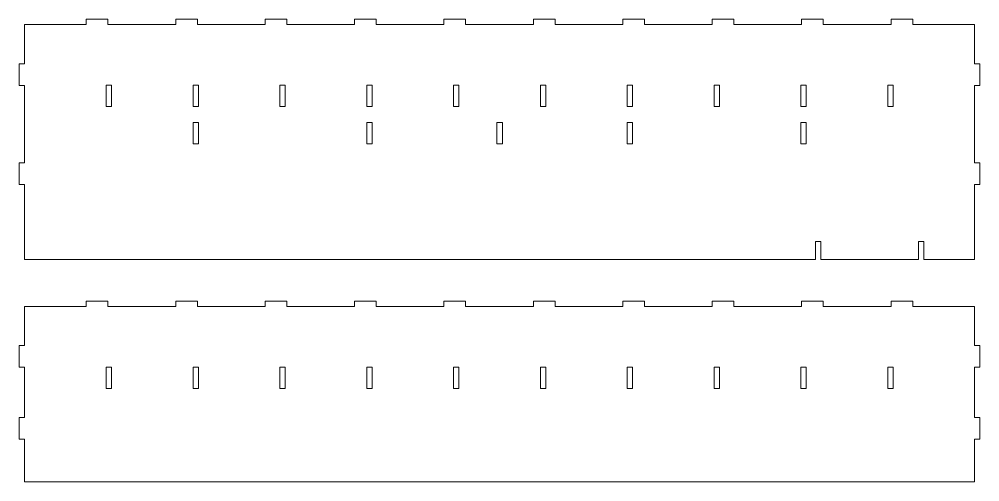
# Model space of a CAD drawing. Header units: centimetres. Extents: x -235 to -122, y -83 to 91.
# Drawn here: x -218 to -162.2, y -83.3 to -56.4 of the extents above; entities that cross this region are included whole.
import ezdxf

# ---------------------------------------------------------------- set-up
doc = ezdxf.new("R2010")
doc.units = ezdxf.units.CM
doc.header["$MEASUREMENT"] = 0
doc.layers.add('layer 1', color=7, linetype='Continuous')

msp = doc.modelspace()

# ---------------------------------------------------------------- linework, layer by layer
at = {"layer": 'layer 1', "lineweight": 9}
for points, knots in [([(-162.55495, -60.238), (-162.55495, -60.238), (-162.23995, -60.238), (-162.23995, -60.238), (-162.23995, -60.238), (-162.23995, -60.238), (-162.23995, -58.978), (-162.23995, -58.978), (-162.23995, -58.978), (-162.23995, -58.978), (-162.55495, -58.978), (-162.55495, -58.978), (-162.55495, -58.978), (-162.55495, -58.978), (-162.55495, -58.53549), (-162.55495, -58.53549), (-162.55495, -58.53549), (-162.55495, -58.53549), (-162.55495, -57.19029), (-162.55495, -57.19029), (-162.55495, -57.19029), (-162.55495, -57.19029), (-162.55495, -56.6953), (-162.55495, -56.6953), (-162.55495, -56.6953), (-162.55495, -56.6953), (-163.49992, -56.6953), (-163.49992, -56.6953), (-163.49992, -56.6953), (-163.49992, -56.6953), (-166.13242, -56.6953), (-166.13242, -56.6953), (-166.13242, -56.6953), (-166.13242, -56.6953), (-166.13242, -56.3803), (-166.13242, -56.3803), (-166.13242, -56.3803), (-166.13242, -56.3803), (-167.39242, -56.3803), (-167.39242, -56.3803), (-167.39242, -56.3803), (-167.39242, -56.3803), (-167.39242, -56.6953), (-167.39242, -56.6953), (-167.39242, -56.6953), (-167.39242, -56.6953), (-168.72743, -56.6953), (-168.72743, -56.6953), (-168.72743, -56.6953), (-168.72743, -56.6953), (-169.98743, -56.6953), (-169.98743, -56.6953), (-169.98743, -56.6953), (-169.98743, -56.6953), (-171.32243, -56.6953), (-171.32243, -56.6953), (-171.32243, -56.6953), (-171.32243, -56.6953), (-171.32243, -56.3803), (-171.32243, -56.3803), (-171.32243, -56.3803), (-171.32243, -56.3803), (-172.58243, -56.3803), (-172.58243, -56.3803), (-172.58243, -56.3803), (-172.58243, -56.3803), (-172.58243, -56.6953), (-172.58243, -56.6953), (-172.58243, -56.6953), (-172.58243, -56.6953), (-173.91743, -56.6953), (-173.91743, -56.6953), (-173.91743, -56.6953), (-173.91743, -56.6953), (-175.17743, -56.6953), (-175.17743, -56.6953), (-175.17743, -56.6953), (-175.17743, -56.6953), (-176.51243, -56.6953), (-176.51243, -56.6953), (-176.51243, -56.6953), (-176.51243, -56.6953), (-176.51243, -56.3803), (-176.51243, -56.3803), (-176.51243, -56.3803), (-176.51243, -56.3803), (-177.77243, -56.3803), (-177.77243, -56.3803), (-177.77243, -56.3803), (-177.77243, -56.3803), (-177.77243, -56.6953), (-177.77243, -56.6953), (-177.77243, -56.6953), (-177.77243, -56.6953), (-179.10743, -56.6953), (-179.10743, -56.6953), (-179.10743, -56.6953), (-179.10743, -56.6953), (-180.36743, -56.6953), (-180.36743, -56.6953), (-180.36743, -56.6953), (-180.36743, -56.6953), (-181.70243, -56.6953), (-181.70243, -56.6953), (-181.70243, -56.6953), (-181.70243, -56.6953), (-181.70243, -56.3803), (-181.70243, -56.3803), (-181.70243, -56.3803), (-181.70243, -56.3803), (-182.96243, -56.3803), (-182.96243, -56.3803), (-182.96243, -56.3803), (-182.96243, -56.3803), (-182.96243, -56.6953), (-182.96243, -56.6953), (-182.96243, -56.6953), (-182.96243, -56.6953), (-184.29743, -56.6953), (-184.29743, -56.6953), (-184.29743, -56.6953), (-184.29743, -56.6953), (-185.55743, -56.6953), (-185.55743, -56.6953), (-185.55743, -56.6953), (-185.55743, -56.6953), (-186.89244, -56.6953), (-186.89244, -56.6953), (-186.89244, -56.6953), (-186.89244, -56.6953), (-186.89244, -56.3803), (-186.89244, -56.3803), (-186.89244, -56.3803), (-186.89244, -56.3803), (-188.15244, -56.3803), (-188.15244, -56.3803), (-188.15244, -56.3803), (-188.15244, -56.3803), (-188.15244, -56.6953), (-188.15244, -56.6953), (-188.15244, -56.6953), (-188.15244, -56.6953), (-189.48744, -56.6953), (-189.48744, -56.6953), (-189.48744, -56.6953), (-189.48744, -56.6953), (-190.74744, -56.6953), (-190.74744, -56.6953), (-190.74744, -56.6953), (-190.74744, -56.6953), (-192.08244, -56.6953), (-192.08244, -56.6953), (-192.08244, -56.6953), (-192.08244, -56.6953), (-192.08244, -56.3803), (-192.08244, -56.3803), (-192.08244, -56.3803), (-192.08244, -56.3803), (-193.34244, -56.3803), (-193.34244, -56.3803), (-193.34244, -56.3803), (-193.34244, -56.3803), (-193.34244, -56.6953), (-193.34244, -56.6953), (-193.34244, -56.6953), (-193.34244, -56.6953), (-194.67744, -56.6953), (-194.67744, -56.6953), (-194.67744, -56.6953), (-194.67744, -56.6953), (-195.93744, -56.6953), (-195.93744, -56.6953), (-195.93744, -56.6953), (-195.93744, -56.6953), (-197.27244, -56.6953), (-197.27244, -56.6953), (-197.27244, -56.6953), (-197.27244, -56.6953), (-197.27244, -56.3803), (-197.27244, -56.3803), (-197.27244, -56.3803), (-197.27244, -56.3803), (-198.53244, -56.3803), (-198.53244, -56.3803), (-198.53244, -56.3803), (-198.53244, -56.3803), (-198.53244, -56.6953), (-198.53244, -56.6953), (-198.53244, -56.6953), (-198.53244, -56.6953), (-199.86744, -56.6953), (-199.86744, -56.6953), (-199.86744, -56.6953), (-199.86744, -56.6953), (-201.12744, -56.6953), (-201.12744, -56.6953), (-201.12744, -56.6953), (-201.12744, -56.6953), (-202.46244, -56.6953), (-202.46244, -56.6953), (-202.46244, -56.6953), (-202.46244, -56.6953), (-202.46244, -56.3803), (-202.46244, -56.3803), (-202.46244, -56.3803), (-202.46244, -56.3803), (-203.72244, -56.3803), (-203.72244, -56.3803), (-203.72244, -56.3803), (-203.72244, -56.3803), (-203.72244, -56.6953), (-203.72244, -56.6953), (-203.72244, -56.6953), (-203.72244, -56.6953), (-205.05745, -56.6953), (-205.05745, -56.6953), (-205.05745, -56.6953), (-205.05745, -56.6953), (-206.31745, -56.6953), (-206.31745, -56.6953), (-206.31745, -56.6953), (-206.31745, -56.6953), (-207.65245, -56.6953), (-207.65245, -56.6953), (-207.65245, -56.6953), (-207.65245, -56.6953), (-207.65245, -56.3803), (-207.65245, -56.3803), (-207.65245, -56.3803), (-207.65245, -56.3803), (-208.91245, -56.3803), (-208.91245, -56.3803), (-208.91245, -56.3803), (-208.91245, -56.3803), (-208.91245, -56.6953), (-208.91245, -56.6953), (-208.91245, -56.6953), (-208.91245, -56.6953), (-210.24745, -56.6953), (-210.24745, -56.6953), (-210.24745, -56.6953), (-210.24745, -56.6953), (-211.50745, -56.6953), (-211.50745, -56.6953), (-211.50745, -56.6953), (-211.50745, -56.6953), (-212.84245, -56.6953), (-212.84245, -56.6953), (-212.84245, -56.6953), (-212.84245, -56.6953), (-212.84245, -56.3803), (-212.84245, -56.3803), (-212.84245, -56.3803), (-212.84245, -56.3803), (-214.10245, -56.3803), (-214.10245, -56.3803), (-214.10245, -56.3803), (-214.10245, -56.3803), (-214.10245, -56.6953), (-214.10245, -56.6953), (-214.10245, -56.6953), (-214.10245, -56.6953), (-215.12245, -56.6953), (-215.12245, -56.6953), (-215.12245, -56.6953), (-215.12245, -56.6953), (-216.41995, -56.6953), (-216.41995, -56.6953), (-216.41995, -56.6953), (-216.41995, -56.6953), (-217.67995, -56.6953), (-217.67995, -56.6953), (-217.67995, -56.6953), (-217.67995, -56.6953), (-217.67995, -57.19029), (-217.67995, -57.19029), (-217.67995, -57.19029), (-217.67995, -57.19029), (-217.67995, -58.978), (-217.67995, -58.978), (-217.67995, -58.978), (-217.67995, -58.978), (-217.99495, -58.978), (-217.99495, -58.978), (-217.99495, -58.978), (-217.99495, -58.978), (-217.99495, -60.238), (-217.99495, -60.238), (-217.99495, -60.238), (-217.99495, -60.238), (-217.67995, -60.238), (-217.67995, -60.238), (-217.67995, -60.238), (-217.67995, -60.238), (-217.67995, -64.7215), (-217.67995, -64.7215), (-217.67995, -64.7215), (-217.67995, -64.7215), (-217.99495, -64.7215), (-217.99495, -64.7215), (-217.99495, -64.7215), (-217.99495, -64.7215), (-217.99495, -65.9815), (-217.99495, -65.9815), (-217.99495, -65.9815), (-217.99495, -65.9815), (-217.67995, -65.9815), (-217.67995, -65.9815), (-217.67995, -65.9815), (-217.67995, -65.9815), (-217.67995, -70.3453), (-217.67995, -70.3453), (-217.67995, -70.3453), (-217.67995, -70.3453), (-171.78448, -70.3453), (-171.78448, -70.3453), (-171.78448, -70.3453), (-171.78448, -70.3453), (-171.78448, -69.2953), (-171.78448, -69.2953), (-171.78448, -69.2953), (-171.78448, -69.2953), (-171.46948, -69.2953), (-171.46948, -69.2953), (-171.46948, -69.2953), (-171.46948, -69.2953), (-171.46948, -70.3453), (-171.46948, -70.3453), (-171.46948, -70.3453), (-171.46948, -70.3453), (-165.79948, -70.3453), (-165.79948, -70.3453), (-165.79948, -70.3453), (-165.79948, -70.3453), (-165.79948, -69.2953), (-165.79948, -69.2953), (-165.79948, -69.2953), (-165.79948, -69.2953), (-165.48448, -69.2953), (-165.48448, -69.2953), (-165.48448, -69.2953), (-165.48448, -69.2953), (-165.48448, -70.3453), (-165.48448, -70.3453), (-165.48448, -70.3453), (-165.48448, -70.3453), (-162.55495, -70.3453), (-162.55495, -70.3453), (-162.55495, -70.3453), (-162.55495, -70.3453), (-162.55495, -66.70629), (-162.55495, -66.70629), (-162.55495, -66.70629), (-162.55495, -66.70629), (-162.55495, -65.9815), (-162.55495, -65.9815), (-162.55495, -65.9815), (-162.55495, -65.9815), (-162.23995, -65.9815), (-162.23995, -65.9815), (-162.23995, -65.9815), (-162.23995, -65.9815), (-162.23995, -64.7215), (-162.23995, -64.7215), (-162.23995, -64.7215), (-162.23995, -64.7215), (-162.55495, -64.7215), (-162.55495, -64.7215), (-162.55495, -64.7215), (-162.55495, -64.7215), (-162.55495, -60.238), (-162.55495, -60.238)], [0, 0, 0, 0, 0.0106383, 0.0106383, 0.0106383, 0.0106383, 0.0212766, 0.0212766, 0.0212766, 0.0212766, 0.03191489, 0.03191489, 0.03191489, 0.03191489, 0.04255319, 0.04255319, 0.04255319, 0.04255319, 0.05319149, 0.05319149, 0.05319149, 0.05319149, 0.06382979, 0.06382979, 0.06382979, 0.06382979, 0.07446809, 0.07446809, 0.07446809, 0.07446809, 0.08510638, 0.08510638, 0.08510638, 0.08510638, 0.09574468, 0.09574468, 0.09574468, 0.09574468, 0.10638298, 0.10638298, 0.10638298, 0.10638298, 0.11702128, 0.11702128, 0.11702128, 0.11702128, 0.12765957, 0.12765957, 0.12765957, 0.12765957, 0.13829787, 0.13829787, 0.13829787, 0.13829787, 0.14893617, 0.14893617, 0.14893617, 0.14893617, 0.15957447, 0.15957447, 0.15957447, 0.15957447, 0.17021277, 0.17021277, 0.17021277, 0.17021277, 0.18085106, 0.18085106, 0.18085106, 0.18085106, 0.19148936, 0.19148936, 0.19148936, 0.19148936, 0.20212766, 0.20212766, 0.20212766, 0.20212766, 0.21276596, 0.21276596, 0.21276596, 0.21276596, 0.22340426, 0.22340426, 0.22340426, 0.22340426, 0.23404255, 0.23404255, 0.23404255, 0.23404255, 0.24468085, 0.24468085, 0.24468085, 0.24468085, 0.25531915, 0.25531915, 0.25531915, 0.25531915, 0.26595745, 0.26595745, 0.26595745, 0.26595745, 0.27659574, 0.27659574, 0.27659574, 0.27659574, 0.28723404, 0.28723404, 0.28723404, 0.28723404, 0.29787234, 0.29787234, 0.29787234, 0.29787234, 0.30851064, 0.30851064, 0.30851064, 0.30851064, 0.31914894, 0.31914894, 0.31914894, 0.31914894, 0.32978723, 0.32978723, 0.32978723, 0.32978723, 0.34042553, 0.34042553, 0.34042553, 0.34042553, 0.35106383, 0.35106383, 0.35106383, 0.35106383, 0.36170213, 0.36170213, 0.36170213, 0.36170213, 0.37234043, 0.37234043, 0.37234043, 0.37234043, 0.38297872, 0.38297872, 0.38297872, 0.38297872, 0.39361702, 0.39361702, 0.39361702, 0.39361702, 0.40425532, 0.40425532, 0.40425532, 0.40425532, 0.41489362, 0.41489362, 0.41489362, 0.41489362, 0.42553191, 0.42553191, 0.42553191, 0.42553191, 0.43617021, 0.43617021, 0.43617021, 0.43617021, 0.44680851, 0.44680851, 0.44680851, 0.44680851, 0.45744681, 0.45744681, 0.45744681, 0.45744681, 0.46808511, 0.46808511, 0.46808511, 0.46808511, 0.4787234, 0.4787234, 0.4787234, 0.4787234, 0.4893617, 0.4893617, 0.4893617, 0.4893617, 0.5, 0.5, 0.5, 0.5, 0.5106383, 0.5106383, 0.5106383, 0.5106383, 0.5212766, 0.5212766, 0.5212766, 0.5212766, 0.53191489, 0.53191489, 0.53191489, 0.53191489, 0.54255319, 0.54255319, 0.54255319, 0.54255319, 0.55319149, 0.55319149, 0.55319149, 0.55319149, 0.56382979, 0.56382979, 0.56382979, 0.56382979, 0.57446809, 0.57446809, 0.57446809, 0.57446809, 0.58510638, 0.58510638, 0.58510638, 0.58510638, 0.59574468, 0.59574468, 0.59574468, 0.59574468, 0.60638298, 0.60638298, 0.60638298, 0.60638298, 0.61702128, 0.61702128, 0.61702128, 0.61702128, 0.62765957, 0.62765957, 0.62765957, 0.62765957, 0.63829787, 0.63829787, 0.63829787, 0.63829787, 0.64893617, 0.64893617, 0.64893617, 0.64893617, 0.65957447, 0.65957447, 0.65957447, 0.65957447, 0.67021277, 0.67021277, 0.67021277, 0.67021277, 0.68085106, 0.68085106, 0.68085106, 0.68085106, 0.69148936, 0.69148936, 0.69148936, 0.69148936, 0.70212766, 0.70212766, 0.70212766, 0.70212766, 0.71276596, 0.71276596, 0.71276596, 0.71276596, 0.72340426, 0.72340426, 0.72340426, 0.72340426, 0.73404255, 0.73404255, 0.73404255, 0.73404255, 0.74468085, 0.74468085, 0.74468085, 0.74468085, 0.75531915, 0.75531915, 0.75531915, 0.75531915, 0.76595745, 0.76595745, 0.76595745, 0.76595745, 0.77659574, 0.77659574, 0.77659574, 0.77659574, 0.78723404, 0.78723404, 0.78723404, 0.78723404, 0.79787234, 0.79787234, 0.79787234, 0.79787234, 0.80851064, 0.80851064, 0.80851064, 0.80851064, 0.81914894, 0.81914894, 0.81914894, 0.81914894, 0.82978723, 0.82978723, 0.82978723, 0.82978723, 0.84042553, 0.84042553, 0.84042553, 0.84042553, 0.85106383, 0.85106383, 0.85106383, 0.85106383, 0.86170213, 0.86170213, 0.86170213, 0.86170213, 0.87234043, 0.87234043, 0.87234043, 0.87234043, 0.88297872, 0.88297872, 0.88297872, 0.88297872, 0.89361702, 0.89361702, 0.89361702, 0.89361702, 0.90425532, 0.90425532, 0.90425532, 0.90425532, 0.91489362, 0.91489362, 0.91489362, 0.91489362, 0.92553191, 0.92553191, 0.92553191, 0.92553191, 0.93617021, 0.93617021, 0.93617021, 0.93617021, 0.94680851, 0.94680851, 0.94680851, 0.94680851, 0.95744681, 0.95744681, 0.95744681, 0.95744681, 0.96808511, 0.96808511, 0.96808511, 0.96808511, 0.9787234, 0.9787234, 0.9787234, 0.9787234, 1, 1, 1, 1]), ([(-212.62948, -60.2173), (-212.62948, -60.2173), (-212.62948, -61.4563), (-212.62948, -61.4563), (-212.62948, -61.4563), (-212.62948, -61.4563), (-212.94448, -61.4563), (-212.94448, -61.4563), (-212.94448, -61.4563), (-212.94448, -61.4563), (-212.94448, -60.2173), (-212.94448, -60.2173), (-212.94448, -60.2173), (-212.94448, -60.2173), (-212.62948, -60.2173), (-212.62948, -60.2173)], [0, 0, 0, 0, 0.2, 0.2, 0.2, 0.2, 0.4, 0.4, 0.4, 0.4, 0.6, 0.6, 0.6, 0.6, 1, 1, 1, 1]), ([(-207.58948, -60.2173), (-207.58948, -60.2173), (-207.58948, -61.4563), (-207.58948, -61.4563), (-207.58948, -61.4563), (-207.58948, -61.4563), (-207.90448, -61.4563), (-207.90448, -61.4563), (-207.90448, -61.4563), (-207.90448, -61.4563), (-207.90448, -60.2173), (-207.90448, -60.2173), (-207.90448, -60.2173), (-207.90448, -60.2173), (-207.58948, -60.2173), (-207.58948, -60.2173)], [0, 0, 0, 0, 0.2, 0.2, 0.2, 0.2, 0.4, 0.4, 0.4, 0.4, 0.6, 0.6, 0.6, 0.6, 1, 1, 1, 1]), ([(-202.54948, -60.2173), (-202.54948, -60.2173), (-202.54948, -61.4563), (-202.54948, -61.4563), (-202.54948, -61.4563), (-202.54948, -61.4563), (-202.86448, -61.4563), (-202.86448, -61.4563), (-202.86448, -61.4563), (-202.86448, -61.4563), (-202.86448, -60.2173), (-202.86448, -60.2173), (-202.86448, -60.2173), (-202.86448, -60.2173), (-202.54948, -60.2173), (-202.54948, -60.2173)], [0, 0, 0, 0, 0.2, 0.2, 0.2, 0.2, 0.4, 0.4, 0.4, 0.4, 0.6, 0.6, 0.6, 0.6, 1, 1, 1, 1]), ([(-197.50948, -60.2173), (-197.50948, -60.2173), (-197.50948, -61.4563), (-197.50948, -61.4563), (-197.50948, -61.4563), (-197.50948, -61.4563), (-197.82448, -61.4563), (-197.82448, -61.4563), (-197.82448, -61.4563), (-197.82448, -61.4563), (-197.82448, -60.2173), (-197.82448, -60.2173), (-197.82448, -60.2173), (-197.82448, -60.2173), (-197.50948, -60.2173), (-197.50948, -60.2173)], [0, 0, 0, 0, 0.2, 0.2, 0.2, 0.2, 0.4, 0.4, 0.4, 0.4, 0.6, 0.6, 0.6, 0.6, 1, 1, 1, 1]), ([(-192.46948, -60.2173), (-192.46948, -60.2173), (-192.46948, -61.4563), (-192.46948, -61.4563), (-192.46948, -61.4563), (-192.46948, -61.4563), (-192.78448, -61.4563), (-192.78448, -61.4563), (-192.78448, -61.4563), (-192.78448, -61.4563), (-192.78448, -60.2173), (-192.78448, -60.2173), (-192.78448, -60.2173), (-192.78448, -60.2173), (-192.46948, -60.2173), (-192.46948, -60.2173)], [0, 0, 0, 0, 0.2, 0.2, 0.2, 0.2, 0.4, 0.4, 0.4, 0.4, 0.6, 0.6, 0.6, 0.6, 1, 1, 1, 1]), ([(-187.42948, -60.2173), (-187.42948, -60.2173), (-187.42948, -61.4563), (-187.42948, -61.4563), (-187.42948, -61.4563), (-187.42948, -61.4563), (-187.74448, -61.4563), (-187.74448, -61.4563), (-187.74448, -61.4563), (-187.74448, -61.4563), (-187.74448, -60.2173), (-187.74448, -60.2173), (-187.74448, -60.2173), (-187.74448, -60.2173), (-187.42948, -60.2173), (-187.42948, -60.2173)], [0, 0, 0, 0, 0.2, 0.2, 0.2, 0.2, 0.4, 0.4, 0.4, 0.4, 0.6, 0.6, 0.6, 0.6, 1, 1, 1, 1]), ([(-182.38948, -60.2173), (-182.38948, -60.2173), (-182.38948, -61.4563), (-182.38948, -61.4563), (-182.38948, -61.4563), (-182.38948, -61.4563), (-182.70448, -61.4563), (-182.70448, -61.4563), (-182.70448, -61.4563), (-182.70448, -61.4563), (-182.70448, -60.2173), (-182.70448, -60.2173), (-182.70448, -60.2173), (-182.70448, -60.2173), (-182.38948, -60.2173), (-182.38948, -60.2173)], [0, 0, 0, 0, 0.2, 0.2, 0.2, 0.2, 0.4, 0.4, 0.4, 0.4, 0.6, 0.6, 0.6, 0.6, 1, 1, 1, 1]), ([(-177.34948, -60.2173), (-177.34948, -60.2173), (-177.34948, -61.4563), (-177.34948, -61.4563), (-177.34948, -61.4563), (-177.34948, -61.4563), (-177.66448, -61.4563), (-177.66448, -61.4563), (-177.66448, -61.4563), (-177.66448, -61.4563), (-177.66448, -60.2173), (-177.66448, -60.2173), (-177.66448, -60.2173), (-177.66448, -60.2173), (-177.34948, -60.2173), (-177.34948, -60.2173)], [0, 0, 0, 0, 0.2, 0.2, 0.2, 0.2, 0.4, 0.4, 0.4, 0.4, 0.6, 0.6, 0.6, 0.6, 1, 1, 1, 1]), ([(-172.30948, -60.2173), (-172.30948, -60.2173), (-172.30948, -61.4563), (-172.30948, -61.4563), (-172.30948, -61.4563), (-172.30948, -61.4563), (-172.62448, -61.4563), (-172.62448, -61.4563), (-172.62448, -61.4563), (-172.62448, -61.4563), (-172.62448, -60.2173), (-172.62448, -60.2173), (-172.62448, -60.2173), (-172.62448, -60.2173), (-172.30948, -60.2173), (-172.30948, -60.2173)], [0, 0, 0, 0, 0.2, 0.2, 0.2, 0.2, 0.4, 0.4, 0.4, 0.4, 0.6, 0.6, 0.6, 0.6, 1, 1, 1, 1]), ([(-167.26948, -60.2173), (-167.26948, -60.2173), (-167.26948, -61.4563), (-167.26948, -61.4563), (-167.26948, -61.4563), (-167.26948, -61.4563), (-167.58448, -61.4563), (-167.58448, -61.4563), (-167.58448, -61.4563), (-167.58448, -61.4563), (-167.58448, -60.2173), (-167.58448, -60.2173), (-167.58448, -60.2173), (-167.58448, -60.2173), (-167.26948, -60.2173), (-167.26948, -60.2173)], [0, 0, 0, 0, 0.2, 0.2, 0.2, 0.2, 0.4, 0.4, 0.4, 0.4, 0.6, 0.6, 0.6, 0.6, 1, 1, 1, 1]), ([(-207.58948, -62.3758), (-207.58948, -62.3758), (-207.58948, -63.6148), (-207.58948, -63.6148), (-207.58948, -63.6148), (-207.58948, -63.6148), (-207.90448, -63.6148), (-207.90448, -63.6148), (-207.90448, -63.6148), (-207.90448, -63.6148), (-207.90448, -62.3758), (-207.90448, -62.3758), (-207.90448, -62.3758), (-207.90448, -62.3758), (-207.58948, -62.3758), (-207.58948, -62.3758)], [0, 0, 0, 0, 0.2, 0.2, 0.2, 0.2, 0.4, 0.4, 0.4, 0.4, 0.6, 0.6, 0.6, 0.6, 1, 1, 1, 1]), ([(-197.50948, -62.3758), (-197.50948, -62.3758), (-197.50948, -63.6148), (-197.50948, -63.6148), (-197.50948, -63.6148), (-197.50948, -63.6148), (-197.82448, -63.6148), (-197.82448, -63.6148), (-197.82448, -63.6148), (-197.82448, -63.6148), (-197.82448, -62.3758), (-197.82448, -62.3758), (-197.82448, -62.3758), (-197.82448, -62.3758), (-197.50948, -62.3758), (-197.50948, -62.3758)], [0, 0, 0, 0, 0.2, 0.2, 0.2, 0.2, 0.4, 0.4, 0.4, 0.4, 0.6, 0.6, 0.6, 0.6, 1, 1, 1, 1]), ([(-189.94948, -62.3758), (-189.94948, -62.3758), (-189.94948, -63.6148), (-189.94948, -63.6148), (-189.94948, -63.6148), (-189.94948, -63.6148), (-190.26448, -63.6148), (-190.26448, -63.6148), (-190.26448, -63.6148), (-190.26448, -63.6148), (-190.26448, -62.3758), (-190.26448, -62.3758), (-190.26448, -62.3758), (-190.26448, -62.3758), (-189.94948, -62.3758), (-189.94948, -62.3758)], [0, 0, 0, 0, 0.2, 0.2, 0.2, 0.2, 0.4, 0.4, 0.4, 0.4, 0.6, 0.6, 0.6, 0.6, 1, 1, 1, 1]), ([(-182.38948, -62.3758), (-182.38948, -62.3758), (-182.38948, -63.6148), (-182.38948, -63.6148), (-182.38948, -63.6148), (-182.38948, -63.6148), (-182.70448, -63.6148), (-182.70448, -63.6148), (-182.70448, -63.6148), (-182.70448, -63.6148), (-182.70448, -62.3758), (-182.70448, -62.3758), (-182.70448, -62.3758), (-182.70448, -62.3758), (-182.38948, -62.3758), (-182.38948, -62.3758)], [0, 0, 0, 0, 0.2, 0.2, 0.2, 0.2, 0.4, 0.4, 0.4, 0.4, 0.6, 0.6, 0.6, 0.6, 1, 1, 1, 1]), ([(-172.30948, -62.3758), (-172.30948, -62.3758), (-172.30948, -63.6148), (-172.30948, -63.6148), (-172.30948, -63.6148), (-172.30948, -63.6148), (-172.62448, -63.6148), (-172.62448, -63.6148), (-172.62448, -63.6148), (-172.62448, -63.6148), (-172.62448, -62.3758), (-172.62448, -62.3758), (-172.62448, -62.3758), (-172.62448, -62.3758), (-172.30948, -62.3758), (-172.30948, -62.3758)], [0, 0, 0, 0, 0.2, 0.2, 0.2, 0.2, 0.4, 0.4, 0.4, 0.4, 0.6, 0.6, 0.6, 0.6, 1, 1, 1, 1]), ([(-162.23995, -75.34622), (-162.23995, -75.34622), (-162.55495, -75.34622), (-162.55495, -75.34622), (-162.55495, -75.34622), (-162.55495, -75.34622), (-162.55495, -74.90371), (-162.55495, -74.90371), (-162.55495, -74.90371), (-162.55495, -74.90371), (-162.55495, -73.56871), (-162.55495, -73.56871), (-162.55495, -73.56871), (-162.55495, -73.56871), (-162.55495, -73.07372), (-162.55495, -73.07372), (-162.55495, -73.07372), (-162.55495, -73.07372), (-163.49992, -73.07372), (-163.49992, -73.07372), (-163.49992, -73.07372), (-163.49992, -73.07372), (-166.13242, -73.07372), (-166.13242, -73.07372), (-166.13242, -73.07372), (-166.13242, -73.07372), (-166.13242, -72.75872), (-166.13242, -72.75872), (-166.13242, -72.75872), (-166.13242, -72.75872), (-167.39242, -72.75872), (-167.39242, -72.75872), (-167.39242, -72.75872), (-167.39242, -72.75872), (-167.39242, -73.07372), (-167.39242, -73.07372), (-167.39242, -73.07372), (-167.39242, -73.07372), (-168.72743, -73.07372), (-168.72743, -73.07372), (-168.72743, -73.07372), (-168.72743, -73.07372), (-169.98743, -73.07372), (-169.98743, -73.07372), (-169.98743, -73.07372), (-169.98743, -73.07372), (-171.32243, -73.07372), (-171.32243, -73.07372), (-171.32243, -73.07372), (-171.32243, -73.07372), (-171.32243, -72.75872), (-171.32243, -72.75872), (-171.32243, -72.75872), (-171.32243, -72.75872), (-172.58243, -72.75872), (-172.58243, -72.75872), (-172.58243, -72.75872), (-172.58243, -72.75872), (-172.58243, -73.07372), (-172.58243, -73.07372), (-172.58243, -73.07372), (-172.58243, -73.07372), (-173.91743, -73.07372), (-173.91743, -73.07372), (-173.91743, -73.07372), (-173.91743, -73.07372), (-175.17743, -73.07372), (-175.17743, -73.07372), (-175.17743, -73.07372), (-175.17743, -73.07372), (-176.51243, -73.07372), (-176.51243, -73.07372), (-176.51243, -73.07372), (-176.51243, -73.07372), (-176.51243, -72.75872), (-176.51243, -72.75872), (-176.51243, -72.75872), (-176.51243, -72.75872), (-177.77243, -72.75872), (-177.77243, -72.75872), (-177.77243, -72.75872), (-177.77243, -72.75872), (-177.77243, -73.07372), (-177.77243, -73.07372), (-177.77243, -73.07372), (-177.77243, -73.07372), (-179.10743, -73.07372), (-179.10743, -73.07372), (-179.10743, -73.07372), (-179.10743, -73.07372), (-180.36743, -73.07372), (-180.36743, -73.07372), (-180.36743, -73.07372), (-180.36743, -73.07372), (-181.70243, -73.07372), (-181.70243, -73.07372), (-181.70243, -73.07372), (-181.70243, -73.07372), (-181.70243, -72.75872), (-181.70243, -72.75872), (-181.70243, -72.75872), (-181.70243, -72.75872), (-182.96243, -72.75872), (-182.96243, -72.75872), (-182.96243, -72.75872), (-182.96243, -72.75872), (-182.96243, -73.07372), (-182.96243, -73.07372), (-182.96243, -73.07372), (-182.96243, -73.07372), (-184.29743, -73.07372), (-184.29743, -73.07372), (-184.29743, -73.07372), (-184.29743, -73.07372), (-185.55743, -73.07372), (-185.55743, -73.07372), (-185.55743, -73.07372), (-185.55743, -73.07372), (-186.89244, -73.07372), (-186.89244, -73.07372), (-186.89244, -73.07372), (-186.89244, -73.07372), (-186.89244, -72.75872), (-186.89244, -72.75872), (-186.89244, -72.75872), (-186.89244, -72.75872), (-188.15244, -72.75872), (-188.15244, -72.75872), (-188.15244, -72.75872), (-188.15244, -72.75872), (-188.15244, -73.07372), (-188.15244, -73.07372), (-188.15244, -73.07372), (-188.15244, -73.07372), (-189.48744, -73.07372), (-189.48744, -73.07372), (-189.48744, -73.07372), (-189.48744, -73.07372), (-190.74744, -73.07372), (-190.74744, -73.07372), (-190.74744, -73.07372), (-190.74744, -73.07372), (-192.08244, -73.07372), (-192.08244, -73.07372), (-192.08244, -73.07372), (-192.08244, -73.07372), (-192.08244, -72.75872), (-192.08244, -72.75872), (-192.08244, -72.75872), (-192.08244, -72.75872), (-193.34244, -72.75872), (-193.34244, -72.75872), (-193.34244, -72.75872), (-193.34244, -72.75872), (-193.34244, -73.07372), (-193.34244, -73.07372), (-193.34244, -73.07372), (-193.34244, -73.07372), (-194.67744, -73.07372), (-194.67744, -73.07372), (-194.67744, -73.07372), (-194.67744, -73.07372), (-195.93744, -73.07372), (-195.93744, -73.07372), (-195.93744, -73.07372), (-195.93744, -73.07372), (-197.27244, -73.07372), (-197.27244, -73.07372), (-197.27244, -73.07372), (-197.27244, -73.07372), (-197.27244, -72.75872), (-197.27244, -72.75872), (-197.27244, -72.75872), (-197.27244, -72.75872), (-198.53244, -72.75872), (-198.53244, -72.75872), (-198.53244, -72.75872), (-198.53244, -72.75872), (-198.53244, -73.07372), (-198.53244, -73.07372), (-198.53244, -73.07372), (-198.53244, -73.07372), (-199.86744, -73.07372), (-199.86744, -73.07372), (-199.86744, -73.07372), (-199.86744, -73.07372), (-201.12744, -73.07372), (-201.12744, -73.07372), (-201.12744, -73.07372), (-201.12744, -73.07372), (-202.46244, -73.07372), (-202.46244, -73.07372), (-202.46244, -73.07372), (-202.46244, -73.07372), (-202.46244, -72.75872), (-202.46244, -72.75872), (-202.46244, -72.75872), (-202.46244, -72.75872), (-203.72244, -72.75872), (-203.72244, -72.75872), (-203.72244, -72.75872), (-203.72244, -72.75872), (-203.72244, -73.07372), (-203.72244, -73.07372), (-203.72244, -73.07372), (-203.72244, -73.07372), (-205.05745, -73.07372), (-205.05745, -73.07372), (-205.05745, -73.07372), (-205.05745, -73.07372), (-206.31745, -73.07372), (-206.31745, -73.07372), (-206.31745, -73.07372), (-206.31745, -73.07372), (-207.65245, -73.07372), (-207.65245, -73.07372), (-207.65245, -73.07372), (-207.65245, -73.07372), (-207.65245, -72.75872), (-207.65245, -72.75872), (-207.65245, -72.75872), (-207.65245, -72.75872), (-208.91245, -72.75872), (-208.91245, -72.75872), (-208.91245, -72.75872), (-208.91245, -72.75872), (-208.91245, -73.07372), (-208.91245, -73.07372), (-208.91245, -73.07372), (-208.91245, -73.07372), (-210.24745, -73.07372), (-210.24745, -73.07372), (-210.24745, -73.07372), (-210.24745, -73.07372), (-211.50745, -73.07372), (-211.50745, -73.07372), (-211.50745, -73.07372), (-211.50745, -73.07372), (-212.84245, -73.07372), (-212.84245, -73.07372), (-212.84245, -73.07372), (-212.84245, -73.07372), (-212.84245, -72.75872), (-212.84245, -72.75872), (-212.84245, -72.75872), (-212.84245, -72.75872), (-214.10245, -72.75872), (-214.10245, -72.75872), (-214.10245, -72.75872), (-214.10245, -72.75872), (-214.10245, -73.07372), (-214.10245, -73.07372), (-214.10245, -73.07372), (-214.10245, -73.07372), (-215.12245, -73.07372), (-215.12245, -73.07372), (-215.12245, -73.07372), (-215.12245, -73.07372), (-216.41995, -73.07372), (-216.41995, -73.07372), (-216.41995, -73.07372), (-216.41995, -73.07372), (-217.67995, -73.07372), (-217.67995, -73.07372), (-217.67995, -73.07372), (-217.67995, -73.07372), (-217.67995, -73.56871), (-217.67995, -73.56871), (-217.67995, -73.56871), (-217.67995, -73.56871), (-217.67995, -75.34622), (-217.67995, -75.34622), (-217.67995, -75.34622), (-217.67995, -75.34622), (-217.99495, -75.34622), (-217.99495, -75.34622), (-217.99495, -75.34622), (-217.99495, -75.34622), (-217.99495, -76.60622), (-217.99495, -76.60622), (-217.99495, -76.60622), (-217.99495, -76.60622), (-217.67995, -76.60622), (-217.67995, -76.60622), (-217.67995, -76.60622), (-217.67995, -76.60622), (-217.67995, -79.51623), (-217.67995, -79.51623), (-217.67995, -79.51623), (-217.67995, -79.51623), (-217.99495, -79.51623), (-217.99495, -79.51623), (-217.99495, -79.51623), (-217.99495, -79.51623), (-217.99495, -80.77623), (-217.99495, -80.77623), (-217.99495, -80.77623), (-217.99495, -80.77623), (-217.67995, -80.77623), (-217.67995, -80.77623), (-217.67995, -80.77623), (-217.67995, -80.77623), (-217.67995, -83.25872), (-217.67995, -83.25872), (-217.67995, -83.25872), (-217.67995, -83.25872), (-162.55495, -83.25872), (-162.55495, -83.25872), (-162.55495, -83.25872), (-162.55495, -83.25872), (-162.55495, -81.51122), (-162.55495, -81.51122), (-162.55495, -81.51122), (-162.55495, -81.51122), (-162.55495, -80.77623), (-162.55495, -80.77623), (-162.55495, -80.77623), (-162.55495, -80.77623), (-162.23995, -80.77623), (-162.23995, -80.77623), (-162.23995, -80.77623), (-162.23995, -80.77623), (-162.23995, -79.51623), (-162.23995, -79.51623), (-162.23995, -79.51623), (-162.23995, -79.51623), (-162.55495, -79.51623), (-162.55495, -79.51623), (-162.55495, -79.51623), (-162.55495, -79.51623), (-162.55495, -76.60622), (-162.55495, -76.60622), (-162.55495, -76.60622), (-162.55495, -76.60622), (-162.23995, -76.60622), (-162.23995, -76.60622), (-162.23995, -76.60622), (-162.23995, -76.60622), (-162.23995, -75.34622), (-162.23995, -75.34622)], [0, 0, 0, 0, 0.01162791, 0.01162791, 0.01162791, 0.01162791, 0.02325581, 0.02325581, 0.02325581, 0.02325581, 0.03488372, 0.03488372, 0.03488372, 0.03488372, 0.04651163, 0.04651163, 0.04651163, 0.04651163, 0.05813953, 0.05813953, 0.05813953, 0.05813953, 0.06976744, 0.06976744, 0.06976744, 0.06976744, 0.08139535, 0.08139535, 0.08139535, 0.08139535, 0.09302326, 0.09302326, 0.09302326, 0.09302326, 0.10465116, 0.10465116, 0.10465116, 0.10465116, 0.11627907, 0.11627907, 0.11627907, 0.11627907, 0.12790698, 0.12790698, 0.12790698, 0.12790698, 0.13953488, 0.13953488, 0.13953488, 0.13953488, 0.15116279, 0.15116279, 0.15116279, 0.15116279, 0.1627907, 0.1627907, 0.1627907, 0.1627907, 0.1744186, 0.1744186, 0.1744186, 0.1744186, 0.18604651, 0.18604651, 0.18604651, 0.18604651, 0.19767442, 0.19767442, 0.19767442, 0.19767442, 0.20930233, 0.20930233, 0.20930233, 0.20930233, 0.22093023, 0.22093023, 0.22093023, 0.22093023, 0.23255814, 0.23255814, 0.23255814, 0.23255814, 0.24418605, 0.24418605, 0.24418605, 0.24418605, 0.25581395, 0.25581395, 0.25581395, 0.25581395, 0.26744186, 0.26744186, 0.26744186, 0.26744186, 0.27906977, 0.27906977, 0.27906977, 0.27906977, 0.29069767, 0.29069767, 0.29069767, 0.29069767, 0.30232558, 0.30232558, 0.30232558, 0.30232558, 0.31395349, 0.31395349, 0.31395349, 0.31395349, 0.3255814, 0.3255814, 0.3255814, 0.3255814, 0.3372093, 0.3372093, 0.3372093, 0.3372093, 0.34883721, 0.34883721, 0.34883721, 0.34883721, 0.36046512, 0.36046512, 0.36046512, 0.36046512, 0.37209302, 0.37209302, 0.37209302, 0.37209302, 0.38372093, 0.38372093, 0.38372093, 0.38372093, 0.39534884, 0.39534884, 0.39534884, 0.39534884, 0.40697674, 0.40697674, 0.40697674, 0.40697674, 0.41860465, 0.41860465, 0.41860465, 0.41860465, 0.43023256, 0.43023256, 0.43023256, 0.43023256, 0.44186047, 0.44186047, 0.44186047, 0.44186047, 0.45348837, 0.45348837, 0.45348837, 0.45348837, 0.46511628, 0.46511628, 0.46511628, 0.46511628, 0.47674419, 0.47674419, 0.47674419, 0.47674419, 0.48837209, 0.48837209, 0.48837209, 0.48837209, 0.5, 0.5, 0.5, 0.5, 0.51162791, 0.51162791, 0.51162791, 0.51162791, 0.52325581, 0.52325581, 0.52325581, 0.52325581, 0.53488372, 0.53488372, 0.53488372, 0.53488372, 0.54651163, 0.54651163, 0.54651163, 0.54651163, 0.55813953, 0.55813953, 0.55813953, 0.55813953, 0.56976744, 0.56976744, 0.56976744, 0.56976744, 0.58139535, 0.58139535, 0.58139535, 0.58139535, 0.59302326, 0.59302326, 0.59302326, 0.59302326, 0.60465116, 0.60465116, 0.60465116, 0.60465116, 0.61627907, 0.61627907, 0.61627907, 0.61627907, 0.62790698, 0.62790698, 0.62790698, 0.62790698, 0.63953488, 0.63953488, 0.63953488, 0.63953488, 0.65116279, 0.65116279, 0.65116279, 0.65116279, 0.6627907, 0.6627907, 0.6627907, 0.6627907, 0.6744186, 0.6744186, 0.6744186, 0.6744186, 0.68604651, 0.68604651, 0.68604651, 0.68604651, 0.69767442, 0.69767442, 0.69767442, 0.69767442, 0.70930233, 0.70930233, 0.70930233, 0.70930233, 0.72093023, 0.72093023, 0.72093023, 0.72093023, 0.73255814, 0.73255814, 0.73255814, 0.73255814, 0.74418605, 0.74418605, 0.74418605, 0.74418605, 0.75581395, 0.75581395, 0.75581395, 0.75581395, 0.76744186, 0.76744186, 0.76744186, 0.76744186, 0.77906977, 0.77906977, 0.77906977, 0.77906977, 0.79069767, 0.79069767, 0.79069767, 0.79069767, 0.80232558, 0.80232558, 0.80232558, 0.80232558, 0.81395349, 0.81395349, 0.81395349, 0.81395349, 0.8255814, 0.8255814, 0.8255814, 0.8255814, 0.8372093, 0.8372093, 0.8372093, 0.8372093, 0.84883721, 0.84883721, 0.84883721, 0.84883721, 0.86046512, 0.86046512, 0.86046512, 0.86046512, 0.87209302, 0.87209302, 0.87209302, 0.87209302, 0.88372093, 0.88372093, 0.88372093, 0.88372093, 0.89534884, 0.89534884, 0.89534884, 0.89534884, 0.90697674, 0.90697674, 0.90697674, 0.90697674, 0.91860465, 0.91860465, 0.91860465, 0.91860465, 0.93023256, 0.93023256, 0.93023256, 0.93023256, 0.94186047, 0.94186047, 0.94186047, 0.94186047, 0.95348837, 0.95348837, 0.95348837, 0.95348837, 0.96511628, 0.96511628, 0.96511628, 0.96511628, 0.97674419, 0.97674419, 0.97674419, 0.97674419, 1, 1, 1, 1]), ([(-212.62948, -76.59572), (-212.62948, -76.59572), (-212.62948, -77.83472), (-212.62948, -77.83472), (-212.62948, -77.83472), (-212.62948, -77.83472), (-212.94448, -77.83472), (-212.94448, -77.83472), (-212.94448, -77.83472), (-212.94448, -77.83472), (-212.94448, -76.59572), (-212.94448, -76.59572), (-212.94448, -76.59572), (-212.94448, -76.59572), (-212.62948, -76.59572), (-212.62948, -76.59572)], [0, 0, 0, 0, 0.2, 0.2, 0.2, 0.2, 0.4, 0.4, 0.4, 0.4, 0.6, 0.6, 0.6, 0.6, 1, 1, 1, 1]), ([(-207.58948, -76.59572), (-207.58948, -76.59572), (-207.58948, -77.83472), (-207.58948, -77.83472), (-207.58948, -77.83472), (-207.58948, -77.83472), (-207.90448, -77.83472), (-207.90448, -77.83472), (-207.90448, -77.83472), (-207.90448, -77.83472), (-207.90448, -76.59572), (-207.90448, -76.59572), (-207.90448, -76.59572), (-207.90448, -76.59572), (-207.58948, -76.59572), (-207.58948, -76.59572)], [0, 0, 0, 0, 0.2, 0.2, 0.2, 0.2, 0.4, 0.4, 0.4, 0.4, 0.6, 0.6, 0.6, 0.6, 1, 1, 1, 1]), ([(-202.54948, -76.59572), (-202.54948, -76.59572), (-202.54948, -77.83472), (-202.54948, -77.83472), (-202.54948, -77.83472), (-202.54948, -77.83472), (-202.86448, -77.83472), (-202.86448, -77.83472), (-202.86448, -77.83472), (-202.86448, -77.83472), (-202.86448, -76.59572), (-202.86448, -76.59572), (-202.86448, -76.59572), (-202.86448, -76.59572), (-202.54948, -76.59572), (-202.54948, -76.59572)], [0, 0, 0, 0, 0.2, 0.2, 0.2, 0.2, 0.4, 0.4, 0.4, 0.4, 0.6, 0.6, 0.6, 0.6, 1, 1, 1, 1]), ([(-197.50948, -76.59572), (-197.50948, -76.59572), (-197.50948, -77.83472), (-197.50948, -77.83472), (-197.50948, -77.83472), (-197.50948, -77.83472), (-197.82448, -77.83472), (-197.82448, -77.83472), (-197.82448, -77.83472), (-197.82448, -77.83472), (-197.82448, -76.59572), (-197.82448, -76.59572), (-197.82448, -76.59572), (-197.82448, -76.59572), (-197.50948, -76.59572), (-197.50948, -76.59572)], [0, 0, 0, 0, 0.2, 0.2, 0.2, 0.2, 0.4, 0.4, 0.4, 0.4, 0.6, 0.6, 0.6, 0.6, 1, 1, 1, 1]), ([(-192.46948, -76.59572), (-192.46948, -76.59572), (-192.46948, -77.83472), (-192.46948, -77.83472), (-192.46948, -77.83472), (-192.46948, -77.83472), (-192.78448, -77.83472), (-192.78448, -77.83472), (-192.78448, -77.83472), (-192.78448, -77.83472), (-192.78448, -76.59572), (-192.78448, -76.59572), (-192.78448, -76.59572), (-192.78448, -76.59572), (-192.46948, -76.59572), (-192.46948, -76.59572)], [0, 0, 0, 0, 0.2, 0.2, 0.2, 0.2, 0.4, 0.4, 0.4, 0.4, 0.6, 0.6, 0.6, 0.6, 1, 1, 1, 1]), ([(-187.42948, -76.59572), (-187.42948, -76.59572), (-187.42948, -77.83472), (-187.42948, -77.83472), (-187.42948, -77.83472), (-187.42948, -77.83472), (-187.74448, -77.83472), (-187.74448, -77.83472), (-187.74448, -77.83472), (-187.74448, -77.83472), (-187.74448, -76.59572), (-187.74448, -76.59572), (-187.74448, -76.59572), (-187.74448, -76.59572), (-187.42948, -76.59572), (-187.42948, -76.59572)], [0, 0, 0, 0, 0.2, 0.2, 0.2, 0.2, 0.4, 0.4, 0.4, 0.4, 0.6, 0.6, 0.6, 0.6, 1, 1, 1, 1]), ([(-182.38948, -76.59572), (-182.38948, -76.59572), (-182.38948, -77.83472), (-182.38948, -77.83472), (-182.38948, -77.83472), (-182.38948, -77.83472), (-182.70448, -77.83472), (-182.70448, -77.83472), (-182.70448, -77.83472), (-182.70448, -77.83472), (-182.70448, -76.59572), (-182.70448, -76.59572), (-182.70448, -76.59572), (-182.70448, -76.59572), (-182.38948, -76.59572), (-182.38948, -76.59572)], [0, 0, 0, 0, 0.2, 0.2, 0.2, 0.2, 0.4, 0.4, 0.4, 0.4, 0.6, 0.6, 0.6, 0.6, 1, 1, 1, 1]), ([(-177.34948, -76.59572), (-177.34948, -76.59572), (-177.34948, -77.83472), (-177.34948, -77.83472), (-177.34948, -77.83472), (-177.34948, -77.83472), (-177.66448, -77.83472), (-177.66448, -77.83472), (-177.66448, -77.83472), (-177.66448, -77.83472), (-177.66448, -76.59572), (-177.66448, -76.59572), (-177.66448, -76.59572), (-177.66448, -76.59572), (-177.34948, -76.59572), (-177.34948, -76.59572)], [0, 0, 0, 0, 0.2, 0.2, 0.2, 0.2, 0.4, 0.4, 0.4, 0.4, 0.6, 0.6, 0.6, 0.6, 1, 1, 1, 1]), ([(-172.30948, -76.59572), (-172.30948, -76.59572), (-172.30948, -77.83472), (-172.30948, -77.83472), (-172.30948, -77.83472), (-172.30948, -77.83472), (-172.62448, -77.83472), (-172.62448, -77.83472), (-172.62448, -77.83472), (-172.62448, -77.83472), (-172.62448, -76.59572), (-172.62448, -76.59572), (-172.62448, -76.59572), (-172.62448, -76.59572), (-172.30948, -76.59572), (-172.30948, -76.59572)], [0, 0, 0, 0, 0.2, 0.2, 0.2, 0.2, 0.4, 0.4, 0.4, 0.4, 0.6, 0.6, 0.6, 0.6, 1, 1, 1, 1]), ([(-167.26948, -76.59572), (-167.26948, -76.59572), (-167.26948, -77.83472), (-167.26948, -77.83472), (-167.26948, -77.83472), (-167.26948, -77.83472), (-167.58448, -77.83472), (-167.58448, -77.83472), (-167.58448, -77.83472), (-167.58448, -77.83472), (-167.58448, -76.59572), (-167.58448, -76.59572), (-167.58448, -76.59572), (-167.58448, -76.59572), (-167.26948, -76.59572), (-167.26948, -76.59572)], [0, 0, 0, 0, 0.2, 0.2, 0.2, 0.2, 0.4, 0.4, 0.4, 0.4, 0.6, 0.6, 0.6, 0.6, 1, 1, 1, 1])]:
    msp.add_open_spline(points, degree=3, knots=knots, dxfattribs=at)

doc.saveas('drawing.dxf')
